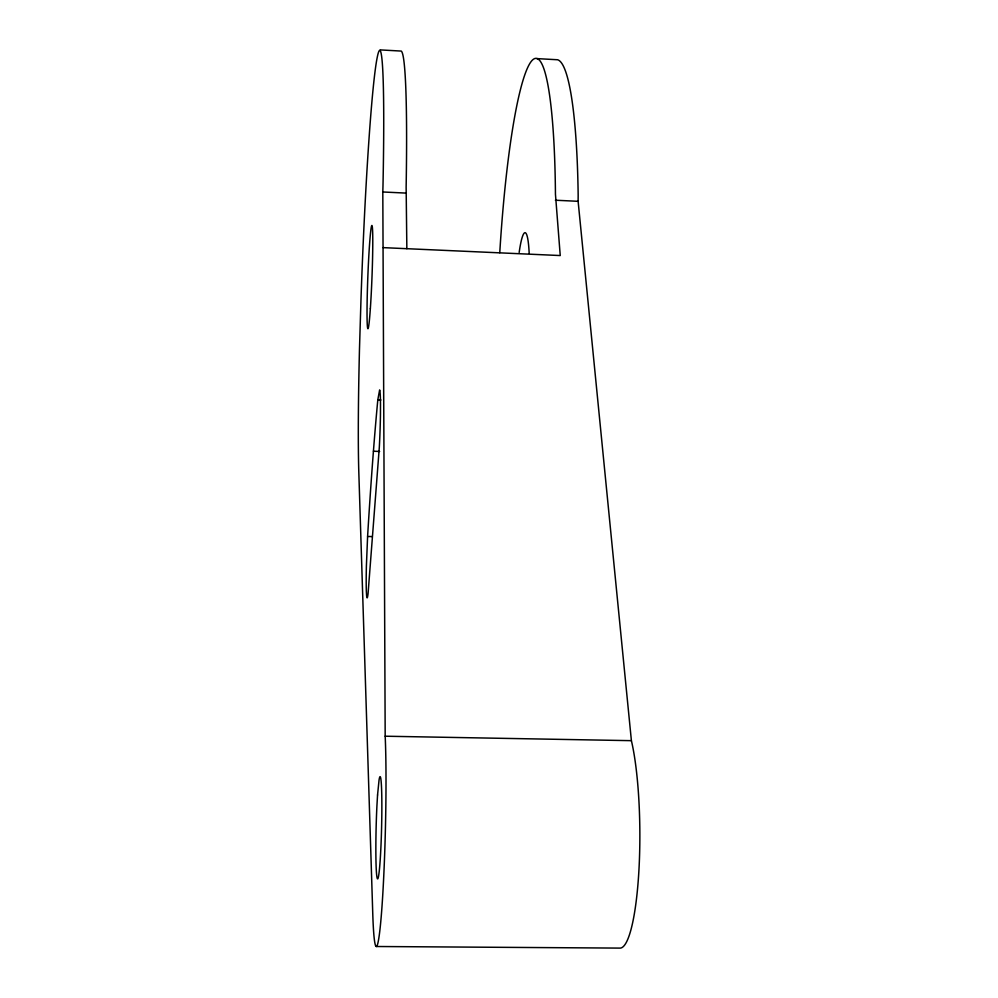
<?xml version="1.0" encoding="UTF-8"?>
<svg xmlns="http://www.w3.org/2000/svg" width="998" height="998" viewBox="0 0 998 998"><rect width="100%" height="100%" fill="white"/><g stroke="black" fill="none" stroke-linecap="round" stroke-linejoin="round"><path stroke-width="1.5" d="M376.408 946.503L620.294 948.1A115.818 20.471 89.7 0 0 638.994 868.971A115.818 20.471 89.7 0 0 631.397 740.666L578.116 201.309L578.166 195.321A223.951 30.202 -87.4 0 0 557.583 59.755L536.924 58.608M383.057 247.629L560.24 255.55L555.449 194.236A224.201 27.782 -87.4 0 0 532.021 60.504A224.201 27.782 -87.4 0 0 499.761 252.719M406.847 248.689L406.136 187.05A225.86 11.689 -87.7 0 0 401.208 51.073L380.201 49.9M382.808 191.978L382.983 185.927A226.109 9.182 -87.8 0 0 377.281 57.123A226.109 9.182 -87.8 0 0 361.002 298.864L359.455 349.949A226.109 9.182 -87.8 0 0 358.793 471.655L372.765 913.769A117.34 6.262 -88.6 0 0 382.047 905.735A117.34 6.262 -88.6 0 0 385.178 736.212L382.808 191.978L405.974 193.088M367.601 536.45L366.391 566.091A40.132 1.796 -88.1 0 0 366.341 591.103L366.615 595.694A40.132 1.796 -88.1 0 0 368.062 593.648L379.315 447.366A42.378 2.033 -88 0 0 380.45 414.27L380.488 404.776A42.378 2.033 -88 0 0 379.627 389.919L377.805 399.874A597.652 33.233 -88.7 0 0 374.038 443.337L373.264 453.329A597.652 33.233 -88.7 0 0 368.112 527.992L367.601 536.45L372.254 536.587M385.178 736.212L631.397 740.666M373.427 451.233L379.627 451.445M377.805 399.874L380.899 399.998M555.387 200.224L578.116 201.309M519.172 252.419A51.272 6.312 -87.4 0 1 529.177 253.255M377.556 794.994L376.92 805.935A51.073 2.72 -88.6 0 0 377.169 878.115A51.073 2.72 -88.6 0 0 381.685 823.188A51.073 2.72 -88.6 0 0 379.053 780.037L377.556 794.994M370.345 308.656A51.709 2.083 -87.8 0 0 372.192 226.109A51.709 2.083 -87.8 0 0 367.214 297.317A51.709 2.083 -87.8 0 0 370.345 308.656"/></g></svg>
